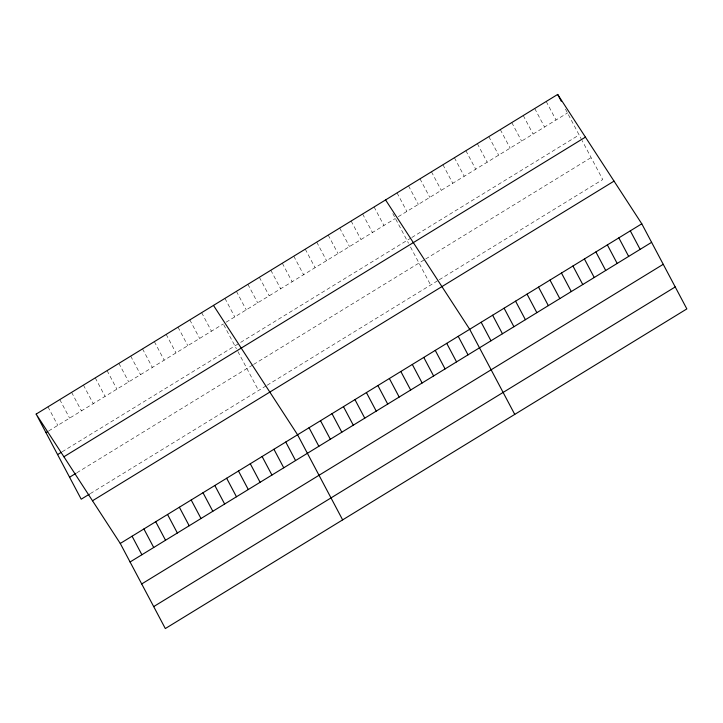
<?xml version="1.0" encoding="UTF-8"?>
<svg xmlns="http://www.w3.org/2000/svg" width="723" height="723" viewBox="0 0 723 723"><rect width="100%" height="100%" fill="white"/><g stroke="black" fill="none" stroke-linecap="round" stroke-linejoin="round"><path stroke-width="0.54" stroke-dasharray="3.62 2.71" d="M48.694 430.944L223.28 323.94M226.154 322.178L395.391 218.454M398.256 216.701L567.492 112.969M62.142 451.803L239.693 342.973M240.651 342.395L410.845 238.084M411.803 237.496L579.123 134.939M76.855 472.761L252.634 365.025M253.592 364.437L424.744 259.539M425.702 258.961L591.107 157.578M90.303 493.619L266.181 385.82M267.139 385.232L438.283 280.343M439.241 279.756L602.738 179.548L582.123 140.596M565.431 109.074L581.12 138.717M546.208 101.473L556.023 120M534.731 108.504L544.546 127.04M523.262 115.535L533.077 134.071M511.785 122.567L521.599 141.102M500.316 129.598L510.122 148.134M488.838 136.629L498.653 155.165M477.361 143.66L487.175 162.196M465.892 150.691L475.707 169.227M454.415 157.731L464.229 176.258M442.946 164.763L452.761 183.29M431.468 171.794L441.283 190.33M420 178.825L429.805 197.361M408.522 185.856L418.337 204.392M397.054 192.887L406.859 211.423M392.806 213.574L408.522 243.253M410.519 247.022L430.637 285.025M374.098 206.95L383.913 225.486M362.63 213.99L372.444 232.517M351.152 221.021L360.967 239.548M339.683 228.052L349.498 246.588M328.206 235.083L338.021 253.619M316.737 242.115L326.543 260.651M305.26 249.146L315.074 267.682M293.782 256.177L303.597 274.713M282.313 263.208L292.128 281.744M270.836 270.239L280.651 288.775M259.367 277.28L269.182 295.806M247.89 284.311L257.704 302.838M236.421 291.342L246.227 309.878M224.943 298.373L234.758 316.909M223.769 324.853L236.412 348.739M237.912 351.568L258.536 390.51M201.645 312.652L211.459 331.188M189.824 319.891L199.638 338.427M178.003 327.139L187.817 345.675M166.182 334.388L175.996 352.923M154.361 341.636L164.175 360.162M142.539 348.875L152.354 367.411M130.718 356.123L140.533 374.659M118.897 363.371L128.712 381.898M107.076 370.61L116.891 389.146M95.255 377.858L105.07 396.394M83.434 385.106L93.249 403.633M71.613 392.345L81.428 410.881M59.792 399.593L69.607 418.129M47.971 406.841L57.786 425.377"/><path stroke-width="1.08" d="M36.15 414.089L557.677 94.442L641.789 223.805L686.85 308.911L165.323 628.558L120.262 543.452L36.15 414.089L81.211 499.195L89.399 494.18M45.965 432.616L47.781 431.504M57.596 454.586L61.229 452.354M63.904 456.773L585.44 137.126M69.58 477.225L75.942 473.321M92.499 500.768L614.035 181.121M120.262 543.452L641.789 223.805M130.068 561.988L651.604 242.341M141.699 583.958L663.235 264.311M153.683 606.597L675.219 286.95M385.576 199.919L469.679 329.29L514.749 414.396M213.475 305.404L297.578 434.776L342.639 519.882M630.311 230.845L640.126 249.372M557.677 94.442L561.292 101.265M618.843 237.876L628.658 256.403M607.365 244.907L617.18 263.443M595.897 251.938L605.711 270.474M584.419 258.97L594.234 277.505M572.95 266.001L582.756 284.537M561.473 273.032L571.287 291.568M549.995 280.063L559.81 298.599M538.527 287.103L548.341 305.63M527.049 294.134L536.864 312.661M515.58 301.166L525.395 319.702M504.103 308.197L513.917 326.733M492.634 315.228L502.44 333.764M481.156 322.259L490.971 340.795M458.21 336.322L468.025 354.857M446.733 343.353L456.547 361.889M435.264 350.393L445.079 368.92M423.786 357.424L433.601 375.951M412.318 364.455L422.124 382.991M400.84 371.486L410.655 390.022M389.372 378.518L399.177 397.054M377.894 385.549L387.709 404.085M366.416 392.58L376.231 411.116M354.948 399.611L364.763 418.147M343.47 406.651L353.285 425.178M332.002 413.683L341.816 432.209M320.524 420.714L330.339 439.25M309.055 427.745L318.861 446.281M285.757 442.024L295.571 460.551M273.936 449.263L283.75 467.799M262.115 456.511L271.929 475.047M250.294 463.759L260.108 482.295M238.473 470.998L248.287 489.534M226.651 478.246L236.466 496.782M214.83 485.495L224.645 504.03M203.009 492.743L212.824 511.269M191.188 499.982L201.003 518.518M179.367 507.23L189.182 525.766M167.546 514.478L177.352 533.005M155.725 521.717L165.531 540.253M143.904 528.965L153.71 547.501M132.083 536.213L141.889 554.749"/></g></svg>
